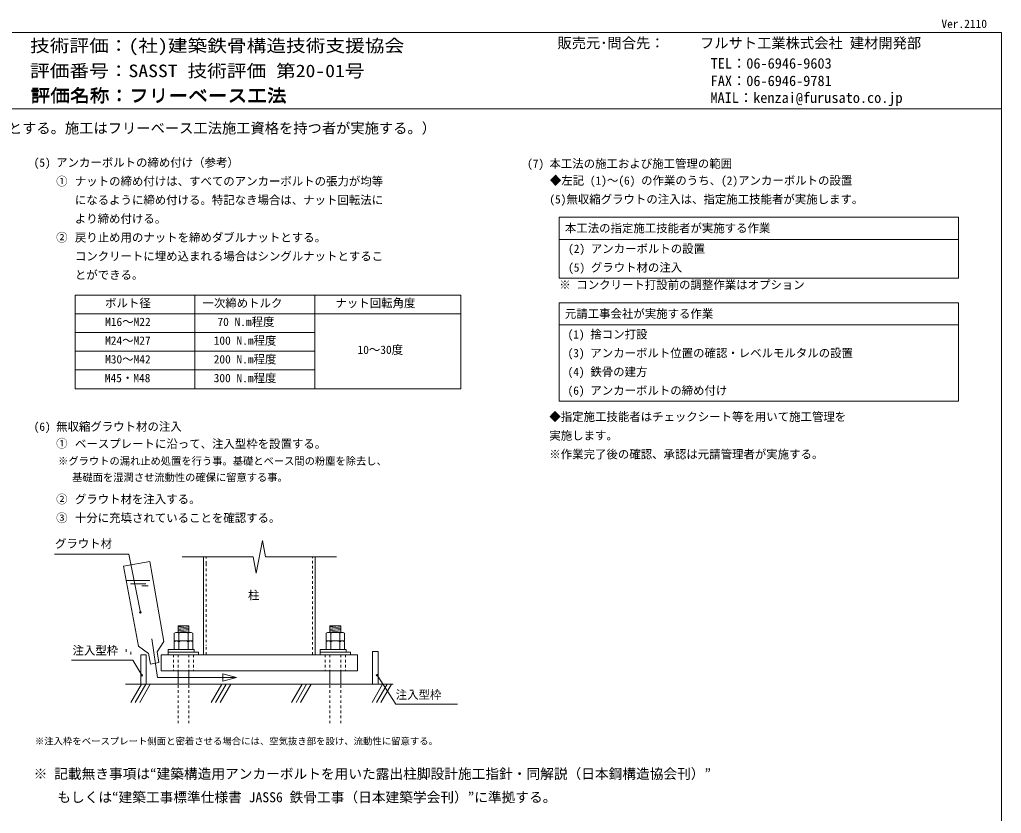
# Model space of a CAD drawing. Units: millimetres, scale not verified. Extents: x -29750 to 29507, y -17676 to 20635.
# Drawn here: x 9848 to 29507, y 4748 to 20635 of the extents above; entities that cross this region are included whole.
import ezdxf
from ezdxf.enums import TextEntityAlignment as Align

# ---------------------------------------------------------------- set-up
doc = ezdxf.new("R2010")
doc.units = ezdxf.units.MM
doc.header["$LTSCALE"] = 30
doc.linetypes.add('USER2', pattern=[3.386667, 1.693333, -1.693333])
doc.layers.add('0-2_0-8_文字', color=7, linetype='Continuous', lineweight=18)
doc.layers.add('0-3_0-0', color=7, linetype='Continuous', lineweight=9)
doc.styles.add('ＭＳ ゴシック', font='')
doc.styles.get('ＭＳ ゴシック').set_extended_font_data('MS Gothic')

msp = doc.modelspace()

# ---------------------------------------------------------------- linework, layer by layer
at = {"layer": '0-2_0-8_文字', "lineweight": 9}
msp.add_line((29506.58, 18852.91), (703.46, 18852.91), dxfattribs=at)
msp.add_line((29506.58, 18852.91), (703.46, 18852.91), dxfattribs=at)
at = {"layer": '0-2_0-8_文字'}
for p, q in [((29506.58, 18852.91), (703.46, 18852.91)), ((20653.56, 16678.64), (28440.79, 16678.64)), ((20653.56, 16678.64), (20653.56, 15459.89)), ((28440.79, 16678.64), (28645.13, 16678.64)), ((28645.13, 16678.64), (28645.13, 15459.89)), ((20653.56, 16237.14), (28645.13, 16237.14)), ((20653.56, 15459.89), (28645.13, 15459.89)), ((10959.54, 15122.43), (10959.54, 13247.43)), ((13359.54, 15122.43), (13359.54, 13247.43)), ((15759.54, 15122.43), (15759.54, 13247.43)), ((20653.56, 14965.37), (20653.56, 12996.62)), ((20653.56, 14965.37), (28645.13, 14965.37)), ((28645.13, 14965.37), (28645.13, 12996.62)), ((10959.54, 14747.43), (18686.01, 14747.43)), ((10959.54, 14372.43), (15759.54, 14372.43)), ((28645.13, 14524.37), (20653.56, 14524.37)), ((10959.54, 13997.43), (15759.54, 13997.43)), ((10959.54, 13622.43), (15759.54, 13622.43)), ((10959.54, 13247.43), (18686.01, 13247.43)), ((20653.56, 12996.62), (28645.13, 12996.62)), ((14587.05, 9557.22), (14710.86, 10207.24)), ((14710.86, 10207.24), (14772.77, 9882.23)), ((13101.3, 9882.23), (14525.14, 9882.23)), ((13530.7, 9738.29), (13530.7, 9882.23)), ((14525.14, 9882.23), (14587.05, 9557.22)), ((14772.77, 9882.23), (16196.61, 9882.23)), ((15767.21, 7923.06), (15767.21, 9882.23)), ((12453.83, 9792.55), (11930.08, 9697.83)), ((12227.4, 8094.76), (11930.08, 9697.83)), ((12736.86, 8186.91), (12453.83, 9792.55)), ((13530.7, 8395.81), (13530.7, 9741.1)), ((11983.39, 9410.4), (12454.16, 9410.4)), ((12069.48, 9343.3), (12378.12, 9343.3)), ((12293.13, 9303.04), (12422.85, 9303.04)), ((13020.78, 8370.36), (13020.78, 8504.55)), ((13020.78, 8482.19), (13199.69, 8504.55)), ((13235.49, 8504.55), (13020.78, 8504.55)), ((13020.78, 8455.35), (13235.49, 8482.19)), ((13020.78, 8428.51), (13235.49, 8455.35)), ((13235.49, 8370.36), (13235.49, 8504.55)), ((16062.49, 8370.36), (16062.49, 8504.55)), ((16062.49, 8482.19), (16241.39, 8504.55)), ((16277.19, 8504.55), (16062.49, 8504.55)), ((16062.49, 8455.35), (16277.19, 8482.19)), ((16062.49, 8428.51), (16277.19, 8455.35)), ((16277.19, 8370.36), (16277.19, 8504.55)), ((12974.26, 8370.36), (12942.06, 8352.02)), ((12974.33, 8370.36), (13281.94, 8370.36)), ((13002.89, 8370.36), (13035.16, 8351.96)), ((13020.78, 8401.67), (13235.49, 8428.51)), ((13020.78, 8374.83), (13235.49, 8401.67)), ((13067.43, 8370.36), (13035.16, 8351.96)), ((13035.22, 8351.96), (13035.22, 8218.79)), ((13188.72, 8370.36), (13220.99, 8351.96)), ((13253.25, 8370.36), (13220.99, 8351.96)), ((13221.05, 8351.96), (13221.05, 8218.79)), ((13282.01, 8370.36), (13314.21, 8352.02)), ((13314.21, 8352.02), (13314.21, 8200.38)), ((13530.7, 8395.81), (13530.7, 7923.06)), ((16015.91, 8370.36), (15983.7, 8352.02)), ((15983.7, 8352.02), (15983.7, 8200.38)), ((16015.97, 8370.36), (16323.58, 8370.36)), ((16044.53, 8370.36), (16076.8, 8351.96)), ((16062.49, 8401.67), (16277.19, 8428.51)), ((16062.49, 8374.83), (16277.19, 8401.67)), ((16109.07, 8370.36), (16076.8, 8351.96)), ((16076.86, 8351.96), (16076.86, 8218.79)), ((16230.36, 8370.36), (16262.63, 8351.96)), ((16294.89, 8370.36), (16262.63, 8351.96)), ((16262.69, 8351.96), (16262.69, 8218.79)), ((16323.65, 8370.36), (16355.85, 8352.02)), ((16355.85, 8352.02), (16355.85, 8200.38)), ((12427.66, 7948.65), (12227.4, 8094.76)), ((12492.39, 8238.14), (12608.68, 7468.79)), ((12600.47, 7979.89), (12736.86, 8186.91)), ((12974.26, 8200.38), (12942.06, 8182.05)), ((12942.06, 8182.05), (12942.06, 8030.41)), ((12974.26, 8200.38), (13282.01, 8200.38)), ((13035.22, 8218.79), (13035.22, 8204.1)), ((13067.48, 8200.38), (13035.28, 8182.05)), ((13188.88, 8200.38), (13221, 8182.05)), ((13221.05, 8218.79), (13221.05, 8202.9)), ((13282.01, 8200.38), (13314.21, 8182.05)), ((13314.21, 8182.05), (13314.21, 8030.41)), ((15983.7, 8200.38), (16355.85, 8200.38)), ((16015.91, 8200.38), (15983.7, 8182.05)), ((15983.7, 8182.05), (15983.7, 8030.41)), ((16015.91, 8200.38), (16323.65, 8200.38)), ((16076.86, 8218.79), (16076.86, 8202.1)), ((16109.12, 8200.38), (16076.92, 8182.05)), ((16230.52, 8200.38), (16262.64, 8182.05)), ((16262.69, 8218.79), (16262.69, 8202.84)), ((16323.65, 8200.38), (16355.85, 8182.05)), ((16355.85, 8182.05), (16355.85, 8030.41)), ((11983.13, 8033.52), (11983.13, 7979.85)), ((12072.58, 7979.85), (12072.58, 7926.17)), ((12273.48, 7923.06), (12380.83, 7923.06)), ((12273.48, 7923.06), (12273.48, 7332.62)), ((12380.83, 7601), (12380.83, 7923.06)), ((12380.83, 7923.06), (12380.83, 7332.62)), ((12465.86, 7737.37), (12426.47, 7955.25)), ((12638.67, 7768.62), (12600.47, 7979.89)), ((12680.83, 7923.06), (12680.83, 7601)), ((12680.83, 7923.06), (13767.77, 7923.06)), ((12823.97, 7976.74), (12823.97, 8030.41)), ((12823.97, 8030.41), (13342.84, 8030.41)), ((12823.97, 7923.06), (12823.97, 7976.74)), ((12823.97, 7976.74), (13432.3, 7976.74)), ((13342.84, 7976.74), (12823.97, 7976.74)), ((13432.3, 7923.06), (12823.97, 7923.06)), ((12974.26, 8030.41), (13282.01, 8030.41)), ((13035.28, 8048.84), (13035.28, 8035.08)), ((13221, 8048.84), (13221, 8035.08)), ((13342.84, 8030.41), (13342.84, 7976.74)), ((13432.3, 7976.74), (13432.3, 7923.06)), ((13767.77, 7923.06), (14009.32, 7923.06)), ((14009.32, 7923.06), (16617.07, 7923.06)), ((15865.61, 7976.74), (15865.61, 8030.41)), ((15865.61, 8030.41), (16384.48, 8030.41)), ((15865.61, 7923.06), (15865.61, 7976.74)), ((15865.61, 7976.74), (16473.94, 7976.74)), ((16384.48, 7976.74), (15865.61, 7976.74)), ((16473.94, 7923.06), (15865.61, 7923.06)), ((16015.91, 8030.41), (16323.65, 8030.41)), ((16076.92, 8048.84), (16076.92, 8033.97)), ((16262.64, 8048.84), (16262.64, 8034.71)), ((16384.48, 8030.41), (16384.48, 7976.74)), ((16473.94, 7976.74), (16473.94, 7923.06)), ((16617.07, 7923.06), (16617.07, 7601)), ((16917.07, 7989.1), (17024.43, 7989.1)), ((16917.07, 7923.06), (16917.07, 7989.1)), ((16917.07, 7923.06), (16917.07, 7332.62)), ((16917.07, 7923.06), (16917.07, 7601)), ((16959.04, 7988.94), (16958.67, 7989.1)), ((16959.68, 7988.66), (16959.04, 7988.94)), ((16960.31, 7988.37), (16959.68, 7988.66)), ((16960.93, 7988.07), (16960.31, 7988.37)), ((16961.53, 7987.75), (16960.93, 7988.07)), ((16962.11, 7987.42), (16961.53, 7987.75)), ((16962.44, 7987.22), (16962.11, 7987.42)), ((16964.23, 7985.8), (16962.44, 7987.22)), ((17024.43, 7923.06), (17024.43, 7989.1)), ((17024.43, 7923.06), (17024.43, 7332.62)), ((10886.08, 7816.07), (12115.86, 7816.07)), ((12115.86, 7816.07), (12292.11, 7510.79)), ((12465.86, 7737.37), (12638.67, 7768.62)), ((13767.77, 7601), (12680.83, 7601)), ((13020.78, 7601), (13020.78, 7332.62)), ((13235.49, 7601), (13235.49, 7332.62)), ((13767.77, 7601), (14009.32, 7601)), ((13917.77, 7395.27), (13917.77, 7542.3)), ((14192.13, 7468.79), (13917.77, 7542.3)), ((16617.07, 7601), (14009.32, 7601)), ((16062.42, 7601), (16062.42, 7332.62)), ((16277.13, 7601), (16277.13, 7332.62)), ((17005.8, 7510.79), (17380.21, 6931.42)), ((11969.15, 7332.62), (17328.76, 7332.62)), ((12285.74, 7332.62), (12073.98, 6965.84)), ((12375.2, 7332.62), (12163.44, 6965.84)), ((12464.66, 7332.62), (12252.9, 6965.84)), ((12608.68, 7468.79), (14192.13, 7468.79)), ((13896.02, 7332.62), (13684.26, 6965.84)), ((13985.48, 7332.62), (13773.72, 6965.84)), ((14074.94, 7332.62), (13863.18, 6965.84)), ((14192.13, 7468.79), (13917.77, 7395.27)), ((15506.3, 7332.62), (15294.54, 6965.84)), ((15595.76, 7332.62), (15384, 6965.84)), ((15685.22, 7332.62), (15473.46, 6965.84)), ((17116.58, 7332.62), (16904.82, 6965.84)), ((17206.04, 7332.62), (16994.28, 6965.84)), ((17295.5, 7332.62), (17083.74, 6965.84)), ((18613.69, 6931.42), (17380.21, 6931.42))]:
    msp.add_line(p, q, dxfattribs=at)
at = {"layer": '0-2_0-8_文字', "linetype": 'USER2'}
for p, q in [((13584.38, 9747.99), (13584.38, 9882.23)), ((15713.53, 7923.06), (15713.53, 9882.23)), ((13584.38, 9747.99), (13584.38, 8106.41)), ((13584.38, 7923.06), (13584.38, 8106.41)), ((12926.85, 7923.06), (12926.85, 7601)), ((13020.78, 7923.06), (13020.78, 6513.89)), ((13235.49, 7923.06), (13235.49, 6513.89)), ((13329.42, 7923.06), (13329.42, 7601)), ((15968.49, 7923.06), (15968.49, 7601)), ((16062.42, 7923.06), (16062.42, 6513.89)), ((16277.13, 7923.06), (16277.13, 6513.89)), ((16371.06, 7923.06), (16371.06, 7601))]:
    msp.add_line(p, q, dxfattribs=at)
at = {"layer": '0-2_0-8_文字'}
for points in [[(10959.54, 15122.43), (18686.01, 15122.43), (18686.01, 13247.43)], [(12266, 8771.69), (12036.65, 9932.91), (10546.16, 9932.91)], [(12942.06, 8352.02), (12942.06, 8200.38), (13314.21, 8200.38)], [(13002.98, 8200.38), (13035.28, 8182.05), (13035.28, 8048.84)], [(13253.29, 8200.38), (13221, 8182.05), (13221, 8048.84)], [(16044.62, 8200.38), (16076.92, 8182.05), (16076.92, 8048.84)], [(16294.93, 8200.38), (16262.64, 8182.05), (16262.64, 8048.84)]]:
    msp.add_lwpolyline(points, dxfattribs=at)
for centre, start, end in [((12266, 8771.69), 90, 180), ((12266, 8771.69), 90, 180), ((12266, 8771.69), 180, 270), ((12266, 8771.69), 180, 270), ((12266, 8771.69), 0, 90), ((12266, 8771.69), 0, 90), ((12266, 8771.69), 270, 360), ((12266, 8771.69), 270, 360), ((12292.11, 7510.79), 90, 180), ((12292.11, 7510.79), 180, 270), ((12292.11, 7510.79), 0, 90), ((12292.11, 7510.79), 270, 360), ((17005.8, 7510.79), 90, 180), ((17005.8, 7510.79), 180, 270), ((17005.8, 7510.79), 0, 90), ((17005.8, 7510.79), 270, 360)]:
    msp.add_arc(centre, 15, start, end, dxfattribs=at)
at = {"layer": '0-3_0-0'}
for p, q in [((-29749.66, 20374.93), (29506.58, 20374.93)), ((29506.58, -17675.56), (29506.58, 20374.93)), ((29506.58, 18852.91), (-29749.66, 18852.91))]:
    msp.add_line(p, q, dxfattribs=at)

# ---------------------------------------------------------------- texts
at = {"layer": '0-2_0-8_文字', "style": 'ＭＳ ゴシック', "width": 1.15}
for p in [(10066.57, 18904.01), (10069.41, 18923.88)]:
    msp.add_text('評価名称：フリーベース工法', height=251.4, dxfattribs=at).set_placement(p, align=Align.BOTTOM_LEFT)
at = {"layer": '0-2_0-8_文字', "style": 'ＭＳ ゴシック'}
for s, height, p in [('MAIL：kenzai@furusato.co.jp', 209.5, (23680.54, 18905.78)), ('MAIL：kenzai@furusato.co.jp', 209.5, (23680.54, 18905.78)), ('MAIL：kenzai@furusato.co.jp', 209.5, (23680.54, 18905.78)), ('MAIL：kenzai@furusato.co.jp', 209.5, (23680.54, 18905.78)), ('MAIL：kenzai@furusato.co.jp', 209.5, (23680.54, 18905.78)), ('MAIL：kenzai@furusato.co.jp', 209.5, (23680.54, 18905.78)), ('MAIL：kenzai@furusato.co.jp', 209.5, (23680.54, 18905.78)), ('MAIL：kenzai@furusato.co.jp', 209.5, (23680.54, 18905.78)), ('MAIL：kenzai@furusato.co.jp', 209.5, (23680.54, 18905.78)), ('（架台形状に規定は無いものとし現場状況に応じたものとする。施工はフリーベース工法施工資格を持つ者が実施する。）', 209.5, (2468.88, 18295.65)), ('(5)', 167.6, (10129.5, 17639.73)), ('アンカーボルトの締め付け（参考）', 167.6, (10579.5, 17639.73)), ('(7)', 167.6, (20009.21, 17619.59)), ('本工法の施工および施工管理の範囲', 167.6, (20457.02, 17617.48)), ('①', 167.6, (10579.5, 17264.73)), ('ナットの締め付けは、すべてのアンカーボルトの張力が均等', 167.6, (10954.5, 17264.73)), ('◆左記 (1)～(6) の作業のうち、(2)アンカーボルトの設置', 167.6, (20466.67, 17280.09)), ('になるように締め付ける。特記なき場合は、ナット回転法に', 167.6, (10954.5, 16889.73)), ('(5)無収縮グラウトの注入は、指定施工技能者が実施します。', 167.6, (20455.54, 16904.61)), ('より締め付ける。', 167.6, (10954.5, 16514.73)), ('本工法の指定施工技能者が実施する作業', 167.6, (20766.06, 16327.19)), ('②', 167.6, (10579.5, 16139.73)), ('戻り止め用のナットを締めダブルナットとする。', 167.6, (10954.5, 16139.73)), ('(2) アンカーボルトの設置', 167.6, (20830.22, 15914.69)), ('コンクリートに埋め込まれる場合はシングルナットとするこ', 167.6, (10954.5, 15764.73)), ('(5) グラウト材の注入', 167.6, (20830.22, 15539.69)), ('とができる。', 167.6, (10954.5, 15389.73)), ('※ コンクリート打設前の調整作業はオプション', 167.6, (20653.56, 15192.54)), ('ボルト径', 167.6, (11559.54, 14827.23)), ('一次締めトルク', 167.6, (13509.54, 14827.23)), ('ナット回転角度', 167.6, (16172.78, 14827.23)), ('元請工事会社が実施する作業', 167.6, (20766.06, 14613.92)), ('M16～M22', 167.6, (11559.54, 14452.23)), ('70 N.m程度', 167.6, (13809.54, 14452.23)), ('(1) 捨コン打設', 167.6, (20820.33, 14201.42)), ('M24～M27', 167.6, (11559.54, 14077.23)), ('100 N.m程度', 167.6, (13734.54, 14077.23)), ('10～30度', 167.6, (16613.89, 13892.52)), ('(3) アンカーボルト位置の確認・レベルモルタルの設置', 167.6, (20820.33, 13826.42)), ('M30～M42', 167.6, (11559.54, 13702.23)), ('200 N.m程度', 167.6, (13734.54, 13702.23)), ('300 N.m程度', 167.6, (13734.54, 13327.23)), ('(4) 鉄骨の建方', 167.6, (20820.33, 13451.42)), ('M45・M48', 167.6, (11554.54, 13327.23)), ('(6) アンカーボルトの締め付け', 167.6, (20820.33, 13076.42)), ('◆指定施工技能者はチェックシート等を用いて施工管理を', 167.6, (20455.54, 12551.42)), ('(6)', 167.6, (10129.5, 12354.73)), ('無収縮グラウト材の注入', 167.6, (10579.5, 12354.73)), ('実施します。', 167.6, (20455.54, 12176.42)), ('①', 167.6, (10579.86, 12017.23)), ('ベースプレートに沿って、注入型枠を設置する。', 167.6, (10957.82, 12009.71)), ('※作業完了後の確認、承認は元請管理者が実施する。', 167.6, (20455.54, 11801.42)), ('※グラウトの漏れ止め処置を行う事。基礎とベース間の粉塵を除去し、', 150.8, (10618.84, 11679.08)), ('基礎面を湿潤させ流動性の確保に留意する事。', 150.8, (10899.48, 11351.66)), ('②', 167.6, (10579.5, 10901.22)), ('グラウト材を注入する。', 167.6, (10954.5, 10901.22)), ('③', 167.6, (10579.5, 10526.22)), ('十分に充填されていることを確認する。', 167.6, (10954.5, 10526.22)), ('グラウト材', 167.6, (10556.59, 10012.32)), ('柱', 167.6, (14420.99, 8980.78)), ('注入型枠', 167.6, (10906.77, 7872.84)), ('注入型枠', 167.6, (17379.64, 6987.94)), ('※注入枠をベースプレート側面と密着させる場合には、空気抜き部を設け、流動性に留意する。', 134.1, (10153.35, 6085.73)), ('※ 記載無き事項は“建築構造用アンカーボルトを用いた露出柱脚設計施工指針・同解説（日本鋼構造協会刊）”', 201.1, (10129.5, 5379.35)), ('もしくは“建築工事標準仕様書 JASS6 鉄骨工事（日本建築学会刊）”に準拠する。', 201.1, (10602.08, 4909.94))]:
    msp.add_text(s, height=height, dxfattribs=at).set_placement(p, align=Align.BOTTOM_LEFT)
at = {"layer": '0-3_0-0', "style": 'ＭＳ ゴシック'}
for s, height, p in [('Ver.2110', 167.6, (28306.58, 20417.23)), ('販売元･問合先：', 209.5, (20618.32, 20000.06)), ('フルサト工業株式会社 建材開発部', 209.5, (23472.24, 20000.06)), ('TEL：06-6946-9603', 209.5, (23685.8, 19592.36)), ('FAX：06-6946-9781', 209.5, (23685.8, 19242.9))]:
    msp.add_text(s, height=height, dxfattribs=at).set_placement(p, align=Align.BOTTOM_LEFT)
at = {"layer": '0-3_0-0', "style": 'ＭＳ ゴシック', "width": 1.15}
for s, p in [('技術評価：(社)建築鉄骨構造技術支援協会', (10056.86, 19913.56)), ('評価番号：SASST 技術評価 第20-01号', (10056.86, 19408.79))]:
    msp.add_text(s, height=251.4, dxfattribs=at).set_placement(p, align=Align.BOTTOM_LEFT)

doc.saveas('drawing.dxf')
